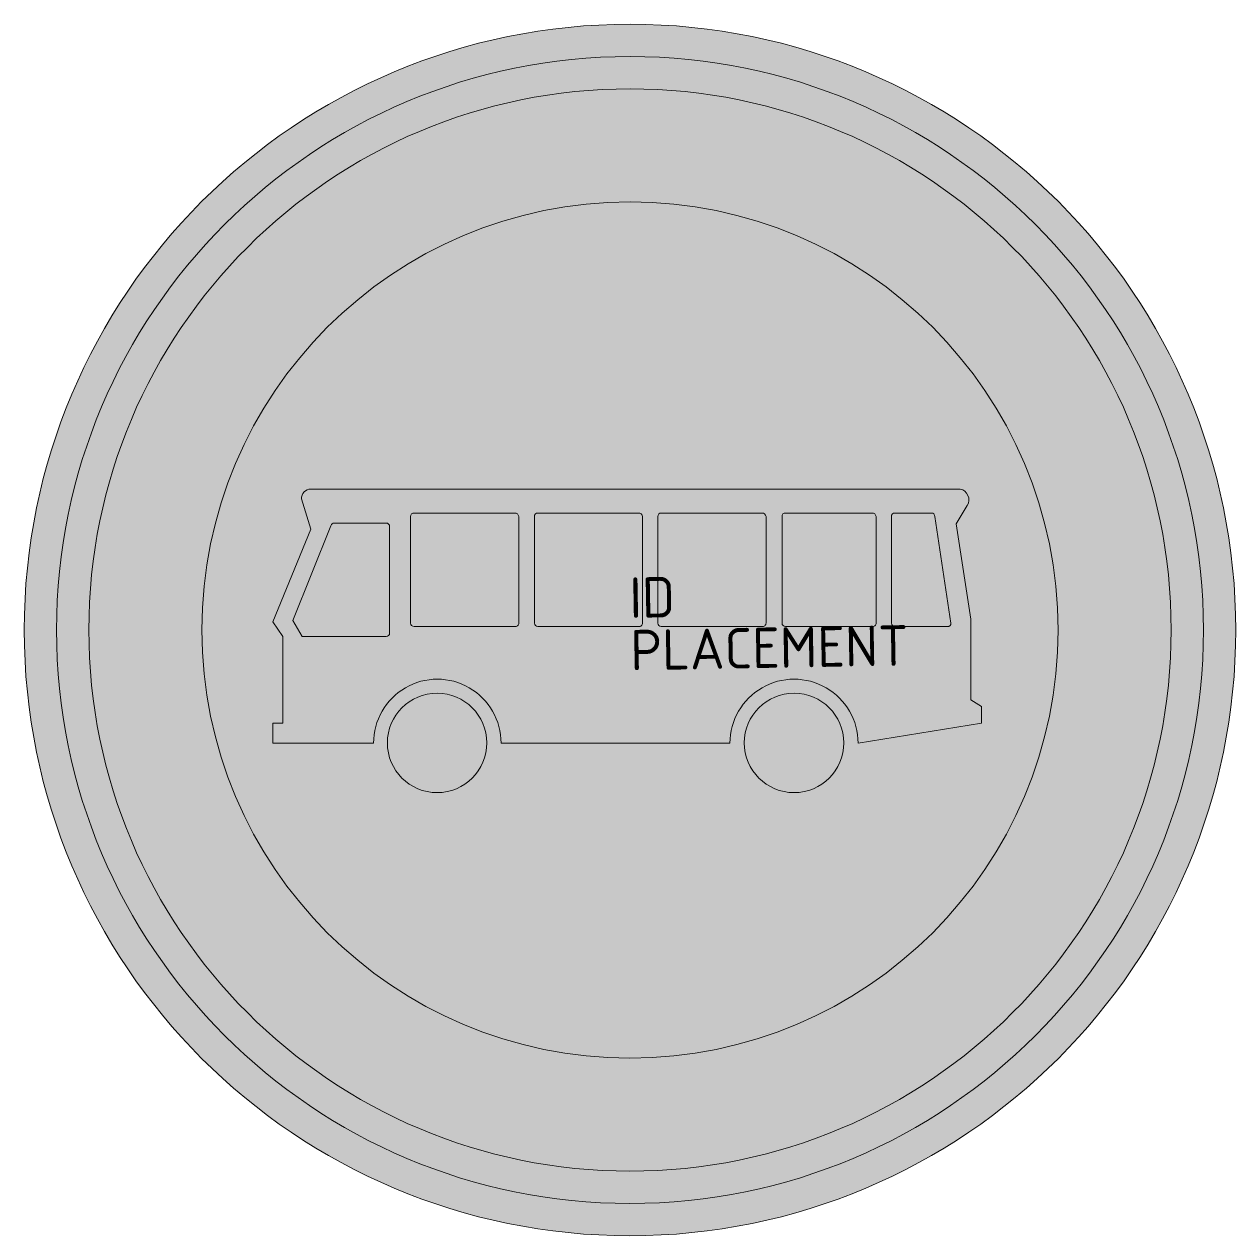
# Model space of a CAD drawing. Extents: x -3.75 to 3.75, y -3.75 to 3.75.
import ezdxf
from ezdxf.enums import TextEntityAlignment as Align

# ---------------------------------------------------------------- set-up
doc = ezdxf.new("R2010")
doc.units = 0
doc.styles.add('NLCS-ISO', font='NLCS-ISO.ttf', dxfattribs={"height": 0.25})

msp = doc.modelspace()

# ---------------------------------------------------------------- hatches: boundary and pattern name
at = {"true_color": 0xbb1e10}
h = msp.add_hatch(color=22, dxfattribs=at)
h.dxf.hatch_style = 1
h.paths.add_polyline_path([(-3.75, 0), (-3.55, 0, -1), (3.55, 0), (3.75, 0, 1)])
at = {"true_color": 0xf1f0ea}
h = msp.add_hatch(color=7, dxfattribs=at)
h.dxf.hatch_style = 1
h.paths.add_polyline_path([(-3.55, 0), (-3.35, 0, -1), (3.35, 0), (3.55, 0, 1)])
at = {"true_color": 0xbb1e10}
h = msp.add_hatch(color=22, dxfattribs=at)
h.dxf.hatch_style = 1
h.paths.add_polyline_path([(-3.35, 0), (-2.65, 0, -1), (2.65, 0), (3.35, 0, 1)])
at = {"true_color": 0xf1f0ea}
h = msp.add_hatch(color=7, dxfattribs=at)
h.dxf.hatch_style = 1
h.paths.add_polyline_path([(2.0442, 0.8728, -0.513304), (2.0878, 0.7712), (2.0194, 0.658), (2.083, 0.2446), (2.6387, 0.2446, 0.911592), (-2.6387, 0.2446), (-2.1315, 0.2446), (-1.9755, 0.625), (-2.0333, 0.811, -0.434166), (-1.9755, 0.8728)])
at = {"true_color": 0x2a292a}
h = msp.add_hatch(color=250, dxfattribs=at)
h.dxf.hatch_style = 1
h.paths.add_polyline_path([(2.0442, 0.8728), (-1.9755, 0.8728, 0.434166), (-2.0333, 0.811), (-1.9755, 0.625), (-2.1315, 0.2446), (-2.0125, 0.2446), (-1.8515, 0.6457, -0.351432), (-1.8319, 0.6622), (-1.5087, 0.6622, -0.41404), (-1.488, 0.6416), (-1.488, 0.2446), (-1.3578, 0.2446), (-1.3578, 0.7035, -0.414713), (-1.3407, 0.7242), (-0.7134, 0.7242, -0.363272), (-0.6887, 0.7035), (-0.6887, 0.2446), (-0.5915, 0.2446), (-0.5915, 0.7035, -0.414713), (-0.5743, 0.7242), (0.0529, 0.7242, -0.363272), (0.0777, 0.7035), (0.0777, 0.2446), (0.1728, 0.2446), (0.1728, 0.7035, -0.414713), (0.19, 0.7242), (0.8172, 0.7242, -0.363272), (0.842, 0.7035), (0.842, 0.2446), (0.9411, 0.2446), (0.9411, 0.7035, -0.414734), (0.9583, 0.7242), (1.4989, 0.7242, -0.363261), (1.5236, 0.7035), (1.5236, 0.2446), (1.6187, 0.2446), (1.6187, 0.7035, -0.415082), (1.6351, 0.7242), (1.8666, 0.7242, -0.328325), (1.8863, 0.7097), (1.956, 0.2446), (2.083, 0.2446), (2.0194, 0.658), (2.0878, 0.7712, 0.513304)])
at = {"true_color": 0xf1f0ea}
h = msp.add_hatch(color=7, dxfattribs=at)
h.dxf.hatch_style = 1
h.paths.add_polyline_path([(-0.6887, 0.7035, 0.363272), (-0.7134, 0.7242), (-1.3407, 0.7242, 0.414713), (-1.3578, 0.7035), (-1.3578, 0.0424, 0.413704), (-1.3371, 0.0218), (-0.706, 0.0218, 0.36324), (-0.6887, 0.0425)])
h = msp.add_hatch(color=7, dxfattribs=at)
h.dxf.hatch_style = 1
h.paths.add_polyline_path([(0.0777, 0.7035, 0.363272), (0.0529, 0.7242), (-0.5743, 0.7242, 0.414713), (-0.5915, 0.7035), (-0.5915, 0.0424, 0.413704), (-0.5708, 0.0218), (0.0603, 0.0218, 0.36324), (0.0777, 0.0425)])
h = msp.add_hatch(color=7, dxfattribs=at)
h.dxf.hatch_style = 1
h.paths.add_polyline_path([(0.842, 0.7035, 0.363272), (0.8172, 0.7242), (0.19, 0.7242, 0.414713), (0.1728, 0.7035), (0.1728, 0.0424, 0.413704), (0.1935, 0.0218), (0.8246, 0.0218, 0.36324), (0.842, 0.0425)])
h = msp.add_hatch(color=7, dxfattribs=at)
h.dxf.hatch_style = 1
h.paths.add_polyline_path([(1.5236, 0.7035, 0.363261), (1.4989, 0.7242), (0.9583, 0.7242, 0.414734), (0.9411, 0.7035), (0.9411, 0.0424, 0.413693), (0.9618, 0.0218), (1.5063, 0.0218, 0.363261), (1.5236, 0.0425)])
h = msp.add_hatch(color=7, dxfattribs=at)
h.dxf.hatch_style = 1
h.paths.add_polyline_path([(1.8863, 0.7097, 0.328325), (1.8666, 0.7242), (1.6351, 0.7242, 0.415082), (1.6187, 0.7035), (1.6187, 0.0424, 0.413345), (1.6393, 0.0218), (1.9709, 0.0218, 0.415779), (1.9863, 0.0425)])
h = msp.add_hatch(color=7, dxfattribs=at)
h.dxf.hatch_style = 1
h.paths.add_polyline_path([(-1.488, 0.6416, 0.41404), (-1.5087, 0.6622), (-1.8319, 0.6622, 0.351432), (-1.8515, 0.6457), (-2.087, 0.059), (-2.0292, -0.0402), (-1.5087, -0.0402, 0.41404), (-1.488, -0.0195)])
h = msp.add_hatch(color=7, dxfattribs=at)
h.dxf.hatch_style = 1
h.paths.add_polyline_path([(2.65, 0, 0.023112), (2.6387, 0.2446), (2.083, 0.2446), (2.1102, 0.0673), (2.1102, -0.4326), (2.1764, -0.4739), (2.1764, -0.5772), (1.4122, -0.7011), (1.3233, -0.7007, -0.994753), (0.7078, -0.7007), (0.6189, -0.7011), (-0.7981, -0.7011), (-0.8864, -0.7007, -0.994723), (-1.502, -0.7007), (-1.5872, -0.7011), (-2.211, -0.7011), (-2.211, -0.5772), (-2.149, -0.5772), (-2.149, -0.0402), (-2.211, 0.0508), (-2.1315, 0.2446), (-2.6387, 0.2446, 0.023112), (-2.65, 0, 1)])
at = {"true_color": 0x2a292a}
h = msp.add_hatch(color=250, dxfattribs=at)
h.dxf.hatch_style = 1
h.paths.add_polyline_path([(2.1102, 0.0673), (2.083, 0.2446), (1.956, 0.2446), (1.9863, 0.0425, -0.415779), (1.9709, 0.0218), (1.6393, 0.0218, -0.413345), (1.6187, 0.0424), (1.6187, 0.2446), (1.5236, 0.2446), (1.5236, 0.0425, -0.363261), (1.5063, 0.0218), (0.9618, 0.0218, -0.413693), (0.9411, 0.0424), (0.9411, 0.2446), (0.842, 0.2446), (0.842, 0.0425, -0.36324), (0.8246, 0.0218), (0.1935, 0.0218, -0.413704), (0.1728, 0.0424), (0.1728, 0.2446), (0.0777, 0.2446), (0.0777, 0.0425, -0.36324), (0.0603, 0.0218), (-0.5708, 0.0218, -0.413704), (-0.5915, 0.0424), (-0.5915, 0.2446), (-0.6887, 0.2446), (-0.6887, 0.0425, -0.36324), (-0.706, 0.0218), (-1.3371, 0.0218, -0.413704), (-1.3578, 0.0424), (-1.3578, 0.2446), (-1.488, 0.2446), (-1.488, -0.0195, -0.41404), (-1.5087, -0.0402), (-2.0292, -0.0402), (-2.087, 0.059), (-2.0125, 0.2446), (-2.1315, 0.2446), (-2.211, 0.0508), (-2.149, -0.0402), (-2.149, -0.5772), (-2.211, -0.5772), (-2.211, -0.7011), (-1.5872, -0.7011, -1.005286), (-0.7981, -0.7011), (0.6189, -0.7011, -1.000031), (1.4122, -0.7011), (2.1764, -0.5772), (2.1764, -0.4739), (2.1102, -0.4326)])
at = {"true_color": 0xbb1e10}
h = msp.add_hatch(color=22, dxfattribs=at)
h.dxf.hatch_style = 1
h.paths.add_polyline_path([(3.75, 0), (3.55, 0, -1), (-3.55, 0), (-3.75, 0, 1)])
at = {"true_color": 0xf1f0ea}
h = msp.add_hatch(color=7, dxfattribs=at)
h.dxf.hatch_style = 1
h.paths.add_polyline_path([(3.55, 0), (3.35, 0, -1), (-3.35, 0), (-3.55, 0, 1)])
at = {"true_color": 0xbb1e10}
h = msp.add_hatch(color=22, dxfattribs=at)
h.dxf.hatch_style = 1
h.paths.add_polyline_path([(3.35, 0), (2.65, 0, -1), (-2.65, 0), (-3.35, 0, 1)])
at = {"true_color": 0xf1f0ea}
h = msp.add_hatch(color=7, dxfattribs=at)
h.dxf.hatch_style = 1
h.paths.add_polyline_path([(-1.5872, -0.7011), (-1.502, -0.7007, -0.001328), (-1.502, -0.699, -1.002638), (-0.8864, -0.7007), (-0.7981, -0.7011, 1.005286)])
h = msp.add_hatch(color=7, dxfattribs=at)
h.dxf.hatch_style = 1
h.paths.add_polyline_path([(1.3233, -0.7007), (1.4122, -0.7011, 1.000031), (0.6189, -0.7011), (0.7078, -0.7007, -0.001315), (0.7078, -0.699, -1.002634)])
at = {"true_color": 0x2a292a}
h = msp.add_hatch(color=250, dxfattribs=at)
h.dxf.hatch_style = 1
h.paths.add_polyline_path([(-0.8864, -0.699, 1), (-1.502, -0.699, 1)])
h = msp.add_hatch(color=250, dxfattribs=at)
h.dxf.hatch_style = 1
h.paths.add_polyline_path([(1.3233, -0.699, 1), (0.7078, -0.699, 1)])

# ---------------------------------------------------------------- linework, layer by layer
at = {"color": 250, "lineweight": 0, "true_color": 0x2a292a}
for points in [[(0.6189, -0.7011, -1.000031), (1.4122, -0.7011), (2.1764, -0.5772), (2.1764, -0.4739), (2.1102, -0.4326), (2.1102, 0.0673), (2.0194, 0.658), (2.0878, 0.7712, 0.513304), (2.0442, 0.8728), (-1.9755, 0.8728, 0.434166), (-2.0333, 0.811), (-1.9755, 0.625), (-2.211, 0.0508), (-2.149, -0.0402), (-2.149, -0.5772), (-2.211, -0.5772), (-2.211, -0.7011), (-1.5872, -0.7011, -1.005286), (-0.7981, -0.7011)], [(-1.3578, 0.7035, -0.469955), (-1.3371, 0.7242), (-0.7134, 0.7242, -0.363261), (-0.6887, 0.7035), (-0.6887, 0.0425, -0.46707), (-0.7134, 0.0218), (-1.3371, 0.0218, -0.414734), (-1.3578, 0.0425)], [(-0.5915, 0.7035, -0.469955), (-0.5708, 0.7242), (0.0529, 0.7242, -0.363261), (0.0777, 0.7035), (0.0777, 0.0425, -0.46707), (0.0529, 0.0218), (-0.5708, 0.0218, -0.414734), (-0.5915, 0.0425)], [(0.1728, 0.7035, -0.469955), (0.1935, 0.7242), (0.8172, 0.7242, -0.363261), (0.842, 0.7035), (0.842, 0.0425, -0.46707), (0.8172, 0.0218), (0.1935, 0.0218, -0.414734), (0.1728, 0.0425)], [(0.9411, 0.7035, -0.469955), (0.9618, 0.7242), (1.4989, 0.7242, -0.363261), (1.5236, 0.7035), (1.5236, 0.0425, -0.46707), (1.4989, 0.0218), (0.9618, 0.0218, -0.414734), (0.9411, 0.0425)], [(1.6187, 0.7035, -0.484257), (1.6393, 0.7242), (1.8666, 0.7242, -0.41543), (1.8872, 0.7035), (1.9863, 0.0425, -0.502678), (1.9657, 0.0218), (1.6393, 0.0218, -0.415082), (1.6187, 0.0425)], [(-1.8515, 0.6457, -0.364325), (-1.8309, 0.6622), (-1.5087, 0.6622, -0.414388), (-1.488, 0.6415), (-1.488, -0.0195, -0.41404), (-1.5087, -0.0402), (-2.0292, -0.0402), (-2.087, 0.059)]]:
    msp.add_lwpolyline(points, format="xyb", close=True, dxfattribs=at)
at = {"color": 22, "lineweight": 0, "true_color": 0xbb1e10}
msp.add_circle((0, 0), 3.75, dxfattribs=at)
at = {"color": 7, "lineweight": 0, "true_color": 0xf1f0ea}
for radius in [3.55, 3.35, 2.65]:
    msp.add_circle((0, 0), radius, dxfattribs=at)
at = {"color": 250, "lineweight": 0, "true_color": 0x2a292a}
for centre in [(-1.1942, -0.699), (1.0155, -0.699)]:
    msp.add_circle(centre, 0.3078, dxfattribs=at)

# ---------------------------------------------------------------- texts
at = {"style": 'NLCS-ISO'}
msp.add_attdef('ID', text='', height=0.25, rotation=1, dxfattribs=at).set_placement((0, 0), align=Align.BOTTOM_LEFT)
msp.add_attdef('PLACEMENT', text='', height=0.25, rotation=1, dxfattribs=at).set_placement((0, 0), align=Align.TOP_LEFT)

doc.saveas('drawing.dxf')
